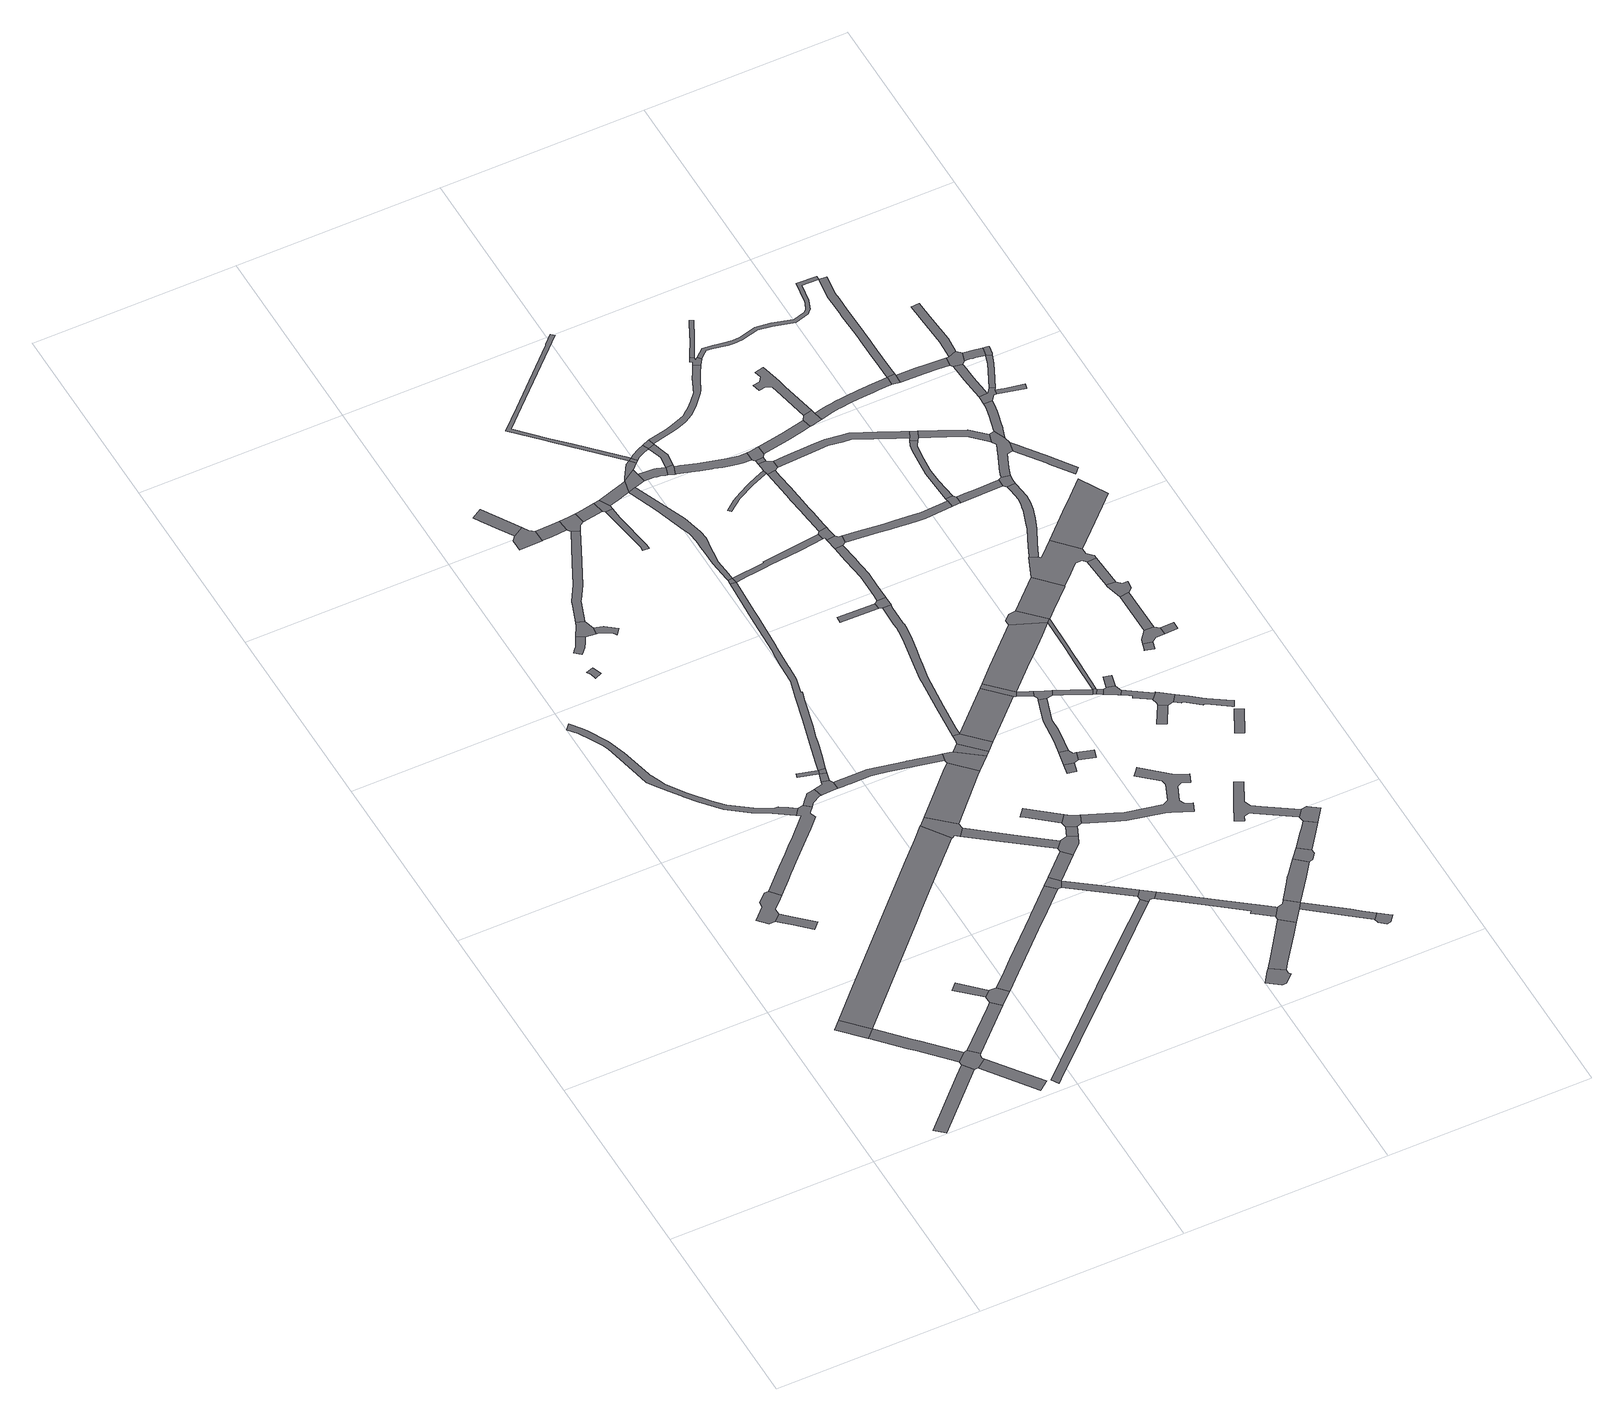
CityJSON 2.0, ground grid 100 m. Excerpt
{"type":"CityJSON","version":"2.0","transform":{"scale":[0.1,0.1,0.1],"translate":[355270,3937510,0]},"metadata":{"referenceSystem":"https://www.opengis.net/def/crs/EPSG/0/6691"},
"CityObjects":{
"road1":{"type":"Road","geometry":[{"type":"MultiSurface","lod":"1","boundaries":[[[0,1,2,3]]]}]},
"road2":{"type":"Road","attributes":{"RoadStructureAttribute.sectionType":"1"},"geometry":[{"type":"MultiSurface","lod":"1","boundaries":[[[4,5,6,7,8]]]}]},
"road3":{"type":"Road","attributes":{"RoadStructureAttribute.sectionType":"1"},"geometry":[{"type":"MultiSurface","lod":"1","boundaries":[[[9,10,11,12,0,3,13,14,15,16,17]]]}]},
"road4":{"type":"Road","geometry":[{"type":"MultiSurface","lod":"1","boundaries":[[[18,19,20,21,22,23,24,25,26,27,28,29,30]]]}]},
"road5":{"type":"Road","geometry":[{"type":"MultiSurface","lod":"1","boundaries":[[[31,9,17,5,4,32,33,34,35,36]]]}]},
"road6":{"type":"Road","attributes":{"RoadStructureAttribute.sectionType":"1"},"geometry":[{"type":"MultiSurface","lod":"1","boundaries":[[[37,38,39,40,41,42,22,21]]]}]},
"road7":{"type":"Road","attributes":{"RoadStructureAttribute.sectionType":"1"},"geometry":[{"type":"MultiSurface","lod":"1","boundaries":[[[33,32,43,44]]]}]},
"road8":{"type":"Road","attributes":{"RoadStructureAttribute.sectionType":"1"},"geometry":[{"type":"MultiSurface","lod":"1","boundaries":[[[45,46,47,48,31,36]]]}]},
"road9":{"type":"Road","geometry":[{"type":"MultiSurface","lod":"1","boundaries":[[[49,50,51,52]]]}]},
"road10":{"type":"Road","attributes":{"RoadStructureAttribute.sectionType":"1"},"geometry":[{"type":"MultiSurface","lod":"1","boundaries":[[[53,54,55,56,57,58,59,60,61,62,63,64,65,66,67,68,69,70,71,72,73,74,75,76,77,78,79,80,81,82,83,84,85,86,87,88,89]]]}]},
"road11":{"type":"Road","attributes":{"function":"3","RoadStructureAttribute.sectionType":"1"},"geometry":[{"type":"MultiSurface","lod":"1","boundaries":[[[90,91,92,93,94,95,96,97,98,99,100,101,102,103,1,0]]]}]},
"road12":{"type":"Road","attributes":{"RoadStructureAttribute.sectionType":"1"},"geometry":[{"type":"MultiSurface","lod":"1","boundaries":[[[104,105,106,107,108,28,27,109,110,111,112,113,114,115,116,117,118,119,120,53,89]]]}]},
"road13":{"type":"Road","geometry":[{"type":"MultiSurface","lod":"1","boundaries":[[[121,122,49,52,47,46]]]}]},
"road14":{"type":"Road","geometry":[{"type":"MultiSurface","lod":"1","boundaries":[[[123,124,125,126,127]]]}]},
"road15":{"type":"Road","attributes":{"RoadStructureAttribute.sectionType":"1"},"geometry":[{"type":"MultiSurface","lod":"1","boundaries":[[[128,129,130,131,132,133,134,135,136,137]]]}]},
"road16":{"type":"Road","geometry":[{"type":"MultiSurface","lod":"1","boundaries":[[[138,137,136,139,140,141,142]]]}]},
"road17":{"type":"Road","geometry":[{"type":"MultiSurface","lod":"1","boundaries":[[[119,143,144,145,146,147,148,149,150,120]]]}]},
"road18":{"type":"Road","geometry":[{"type":"MultiSurface","lod":"1","boundaries":[[[139,151,152,153,154,155,140]]]}]},
"road19":{"type":"Road","geometry":[{"type":"MultiSurface","lod":"1","boundaries":[[[156,157,158,146,145,159,160,161,162,163]]]}]},
"road20":{"type":"Road","geometry":[{"type":"MultiSurface","lod":"1","boundaries":[[[164,165,166,167]]]}]},
"road21":{"type":"Road","attributes":{"RoadStructureAttribute.sectionType":"1"},"geometry":[{"type":"MultiSurface","lod":"1","boundaries":[[[168,169,170,171,172,173,122,121,174,175,176,177,178]]]}]},
"road22":{"type":"Road","attributes":{"RoadStructureAttribute.sectionType":"1"},"geometry":[{"type":"MultiSurface","lod":"1","boundaries":[[[179,180,181,182,183,184,185,186,187,188,189,190,191,192,193,194,195]]]}]},
"road23":{"type":"Road","attributes":{"RoadStructureAttribute.sectionType":"1"},"geometry":[{"type":"MultiSurface","lod":"1","boundaries":[[[157,156,196,166]]]}]},
"road24":{"type":"Road","geometry":[{"type":"MultiSurface","lod":"1","boundaries":[[[166,196,197,167]]]}]},
"road25":{"type":"Road","attributes":{"RoadStructureAttribute.sectionType":"1"},"geometry":[{"type":"MultiSurface","lod":"1","boundaries":[[[198,199,200,201,202,203,204]]]}]},
"road26":{"type":"Road","geometry":[{"type":"MultiSurface","lod":"1","boundaries":[[[205,206,198,204,207,208,209]]]}]},
"road27":{"type":"Road","attributes":{"RoadStructureAttribute.sectionType":"1"},"geometry":[{"type":"MultiSurface","lod":"1","boundaries":[[[210,211,212,213,214,142,141,215,216,217,218,219,220,221]]]}]},
"road28":{"type":"Road","geometry":[{"type":"MultiSurface","lod":"1","boundaries":[[[222,98,97,223,224,225,226,227,228]]]}]},
"road29":{"type":"Road","attributes":{"RoadStructureAttribute.sectionType":"1"},"geometry":[{"type":"MultiSurface","lod":"1","boundaries":[[[229,230,231,232,233,205,209]]]}]},
"road30":{"type":"Road","attributes":{"RoadStructureAttribute.sectionType":"1"},"geometry":[{"type":"MultiSurface","lod":"1","boundaries":[[[162,234,235,236,237,238,239,240,241,242,243,244,245,246,247,248,249,163]]]}]},
"road31":{"type":"Road","geometry":[{"type":"MultiSurface","lod":"1","boundaries":[[[250,251,252,253,232,231,210,221]]]}]},
"road32":{"type":"Road","attributes":{"RoadStructureAttribute.sectionType":"1"},"geometry":[{"type":"MultiSurface","lod":"1","boundaries":[[[254,255,256,257,258,259,260,261,262,263,264,265,167,197,266,267,268,269,270,271,272,273,274,275,276,277,278,279,280,281,282,283,284,285,286,287,288,289]]]}]},
"road33":{"type":"Road","geometry":[{"type":"MultiSurface","lod":"1","boundaries":[[[290,291,292,168,178]]]}]},
"road34":{"type":"Road","attributes":{"RoadStructureAttribute.sectionType":"1"},"geometry":[{"type":"MultiSurface","lod":"1","boundaries":[[[293,294,226,225,295,296,297]]]}]},
"road35":{"type":"Road","attributes":{"function":"3","RoadStructureAttribute.sectionType":"1"},"geometry":[{"type":"MultiSurface","lod":"1","boundaries":[[[227,298,299,300,301,302,228]]]}]},
"road36":{"type":"Road","attributes":{"RoadStructureAttribute.sectionType":"1"},"geometry":[{"type":"MultiSurface","lod":"1","boundaries":[[[251,303,304,305,252]]]}]},
"road37":{"type":"Road","attributes":{"RoadStructureAttribute.sectionType":"1"},"geometry":[{"type":"MultiSurface","lod":"1","boundaries":[[[292,291,306,307]]]}]},
"road38":{"type":"Road","attributes":{"RoadStructureAttribute.sectionType":"1"},"geometry":[{"type":"MultiSurface","lod":"1","boundaries":[[[308,291,290,309,310,311]]]}]},
"road39":{"type":"Road","attributes":{"RoadStructureAttribute.sectionType":"1"},"geometry":[{"type":"MultiSurface","lod":"1","boundaries":[[[312,313,314,315,316,317,318,319]]]}]},
"road40":{"type":"Road","geometry":[{"type":"MultiSurface","lod":"1","boundaries":[[[304,303,312,319,320,321]]]}]},
"road41":{"type":"Road","geometry":[{"type":"MultiSurface","lod":"1","boundaries":[[[296,307,306,322,323,324,297]]]}]},
"road42":{"type":"Road","geometry":[{"type":"MultiSurface","lod":"1","boundaries":[[[240,300,299,325,326,327,328,241]]]}]},
"road43":{"type":"Road","attributes":{"RoadStructureAttribute.sectionType":"1"},"geometry":[{"type":"MultiSurface","lod":"1","boundaries":[[[329,330,331,321,320,332,333,334,335,336]]]}]},
"road44":{"type":"Road","attributes":{"RoadStructureAttribute.sectionType":"1"},"geometry":[{"type":"MultiSurface","lod":"1","boundaries":[[[337,338,339,340,341]]]}]},
"road45":{"type":"Road","geometry":[{"type":"MultiSurface","lod":"1","boundaries":[[[310,179,195,342,343,344,311]]]}]},
"road46":{"type":"Road","geometry":[{"type":"MultiSurface","lod":"1","boundaries":[[[345,289,288,346]]]}]},
"road47":{"type":"Road","attributes":{"RoadStructureAttribute.sectionType":"1"},"geometry":[{"type":"MultiSurface","lod":"1","boundaries":[[[323,347,348,324]]]}]},
"road48":{"type":"Road","attributes":{"RoadStructureAttribute.sectionType":"1"},"geometry":[{"type":"MultiSurface","lod":"1","boundaries":[[[349,350,351,352,353,354,355,356,357,345,346,358,359,360,361,362,363,364,365,366,336]]]}]},
"road49":{"type":"Road","attributes":{"RoadStructureAttribute.sectionType":"1"},"geometry":[{"type":"MultiSurface","lod":"1","boundaries":[[[367,327,326,368]]]}]},
"road50":{"type":"Road","geometry":[{"type":"MultiSurface","lod":"1","boundaries":[[[369,370,371,372,373,374,375,376]]]}]},
"road51":{"type":"Road","geometry":[{"type":"MultiSurface","lod":"1","boundaries":[[[348,347,377,378,379,337,341]]]}]},
"road52":{"type":"Road","geometry":[{"type":"MultiSurface","lod":"1","boundaries":[[[380,381,382,383,367,368]]]}]},
"road53":{"type":"Road","geometry":[{"type":"MultiSurface","lod":"1","boundaries":[[[329,336,366,384,385,386,387]]]}]},
"road54":{"type":"Road","attributes":{"RoadStructureAttribute.sectionType":"1"},"geometry":[{"type":"MultiSurface","lod":"1","boundaries":[[[388,389,390,391,392,393,394,395,396,397,398,399,400,401,402,403,404,405,406,407]]]}]},
"road55":{"type":"Road","attributes":{"RoadStructureAttribute.sectionType":"1"},"geometry":[{"type":"MultiSurface","lod":"1","boundaries":[[[408,407,409,410,329,387]]]}]},
"road56":{"type":"Road","attributes":{"RoadStructureAttribute.sectionType":"1"},"geometry":[{"type":"MultiSurface","lod":"1","boundaries":[[[411,412,413,414,415,416,344,343,417,418,419,420,421,422,423,424,425]]]}]},
"road57":{"type":"Road","geometry":[{"type":"MultiSurface","lod":"1","boundaries":[[[426,427,428,388,407,408]]]}]},
"road58":{"type":"Road","attributes":{"RoadStructureAttribute.sectionType":"1"},"geometry":[{"type":"MultiSurface","lod":"1","boundaries":[[[429,430,431,432,433,434,435,436,386,385,437,438,439,440,441,442,443,444]]]}]},
"road59":{"type":"Road","attributes":{"RoadStructureAttribute.sectionType":"1"},"geometry":[{"type":"MultiSurface","lod":"1","boundaries":[[[370,445,446,447,448,449,450,451,371]]]}]},
"road60":{"type":"Road","attributes":{"RoadStructureAttribute.sectionType":"1"},"geometry":[{"type":"MultiSurface","lod":"1","boundaries":[[[381,452,453,454,455,456,457,458,459,460,461,462,463,464,465,466,467,468,469,470,471,472,473,474,475,382]]]}]},
"road61":{"type":"Road","attributes":{"RoadStructureAttribute.sectionType":"1"},"geometry":[{"type":"MultiSurface","lod":"1","boundaries":[[[288,476,477,478,479,480,481,482,483,484,485,486,487,488,489,490,346]]]}]},
"road62":{"type":"Road","attributes":{"function":"3","RoadStructureAttribute.sectionType":"1"},"geometry":[{"type":"MultiSurface","lod":"1","boundaries":[[[491,381,380,492,493]]]}]},
"road63":{"type":"Road","attributes":{"RoadStructureAttribute.sectionType":"1"},"geometry":[{"type":"MultiSurface","lod":"1","boundaries":[[[494,495,496,497,498,499,500,501,428,427,502,503,504,497,505,506,507,444,508]]]}]},
"road64":{"type":"Road","attributes":{"RoadStructureAttribute.sectionType":"1"},"geometry":[{"type":"MultiSurface","lod":"1","boundaries":[[[509,510,511,512]]]}]},
"road65":{"type":"Road","geometry":[{"type":"MultiSurface","lod":"1","boundaries":[[[444,443,513,514,515,508]]]}]},
"road66":{"type":"Road","attributes":{"RoadStructureAttribute.sectionType":"1"},"geometry":[{"type":"MultiSurface","lod":"1","boundaries":[[[516,517,518,519]]]}]},
"road67":{"type":"Road","geometry":[{"type":"MultiSurface","lod":"1","boundaries":[[[496,520,521,498,497]]]}]},
"road68":{"type":"Road","geometry":[{"type":"MultiSurface","lod":"1","boundaries":[[[518,522,523,524,525,526,519]]]}]},
"road69":{"type":"Road","attributes":{"RoadStructureAttribute.sectionType":"1"},"geometry":[{"type":"MultiSurface","lod":"1","boundaries":[[[377,527,528,529,530,531,532,533,534,535,536,537,538,539,540,541,542,543,544,545,546,547,548,549,550,378]]]}]},
"road70":{"type":"Road","geometry":[{"type":"MultiSurface","lod":"1","boundaries":[[[551,425,424,448,447,552,553,554]]]}]},
"road71":{"type":"Road","geometry":[{"type":"MultiSurface","lod":"1","boundaries":[[[511,464,463,555,556,512]]]}]},
"road72":{"type":"Road","geometry":[{"type":"MultiSurface","lod":"1","boundaries":[[[557,558,559,491,493]]]}]},
"road73":{"type":"Road","geometry":[{"type":"MultiSurface","lod":"1","boundaries":[[[522,560,561,523]]]}]},
"road74":{"type":"Road","attributes":{"RoadStructureAttribute.sectionType":"1"},"geometry":[{"type":"MultiSurface","lod":"1","boundaries":[[[562,563,564,565,526,525,566,567,568,569]]]}]},
"road75":{"type":"Road","attributes":{"RoadStructureAttribute.sectionType":"1"},"geometry":[{"type":"MultiSurface","lod":"1","boundaries":[[[570,571,572,573,574,575,576,577,578,579,580,581]]]}]},
"road76":{"type":"Road","attributes":{"RoadStructureAttribute.sectionType":"1"},"geometry":[{"type":"MultiSurface","lod":"1","boundaries":[[[582,583,584,585,586,587,588,589,590,591,592,593,594,595,596,597,515,514]]]}]},
"road77":{"type":"Road","attributes":{"RoadStructureAttribute.sectionType":"1"},"geometry":[{"type":"MultiSurface","lod":"1","boundaries":[[[598,599,600,601,602,603,604,605,606,607,608,609,556,555]]]}]},
"road78":{"type":"Road","attributes":{"RoadStructureAttribute.sectionType":"1"},"geometry":[{"type":"MultiSurface","lod":"1","boundaries":[[[610,558,557,611,612,613,614]]]}]},
"road79":{"type":"Road","geometry":[{"type":"MultiSurface","lod":"1","boundaries":[[[615,616,617,618,619,485,484,620,621]]]}]},
"road80":{"type":"Road","geometry":[{"type":"MultiSurface","lod":"1","boundaries":[[[604,603,622,623,624,615,621]]]}]},
"road81":{"type":"Road","geometry":[{"type":"MultiSurface","lod":"1","boundaries":[[[613,625,562,569,626,627,628,629,614]]]}]},
"road82":{"type":"Road","attributes":{"RoadStructureAttribute.sectionType":"1"},"geometry":[{"type":"MultiSurface","lod":"1","boundaries":[[[553,630,631,632,633,634,635,636,554]]]}]},
"road83":{"type":"Road","attributes":{"RoadStructureAttribute.sectionType":"1"},"geometry":[{"type":"MultiSurface","lod":"1","boundaries":[[[637,638,639,553,552,640,641,642]]]}]},
"road84":{"type":"Road","attributes":{"RoadStructureAttribute.sectionType":"1"},"geometry":[{"type":"MultiSurface","lod":"1","boundaries":[[[643,644,645,646,647,648,619,618,649,650,651,652,653,654,655,656,657,658]]]}]},
"road85":{"type":"Road","attributes":{"RoadStructureAttribute.sectionType":"1"},"geometry":[{"type":"MultiSurface","lod":"1","boundaries":[[[659,660,661,662,663,664,665,666,667,668,669,670,521,520,671,672,673,674,675,676,677,678,679,680,681,682,683,684]]]}]},
"road86":{"type":"Road","attributes":{"function":"3","RoadStructureAttribute.sectionType":"1"},"geometry":[{"type":"MultiSurface","lod":"1","boundaries":[[[685,686,687,559,558,688,689,690,691,692]]]}]},
"road87":{"type":"Road","attributes":{"RoadStructureAttribute.sectionType":"1"},"geometry":[{"type":"MultiSurface","lod":"1","boundaries":[[[693,694,695,696]]]}]},
"road88":{"type":"Road","geometry":[{"type":"MultiSurface","lod":"1","boundaries":[[[580,658,657,697,698,695,694,699,581]]]}]},
"road89":{"type":"Road","geometry":[{"type":"MultiSurface","lod":"1","boundaries":[[[700,701,702,592,591,693,696]]]}]},
"road90":{"type":"Road","attributes":{"RoadStructureAttribute.sectionType":"1"},"geometry":[{"type":"MultiSurface","lod":"1","boundaries":[[[703,704,627,626,705,706]]]}]},
"road91":{"type":"Road","geometry":[{"type":"MultiSurface","lod":"1","boundaries":[[[707,637,642,708,709,710,711]]]}]},
"road92":{"type":"Road","geometry":[{"type":"MultiSurface","lod":"1","boundaries":[[[712,632,631,713,714,715]]]}]},
"road93":{"type":"Road","geometry":[{"type":"MultiSurface","lod":"1","boundaries":[[[716,717,718,719,703,706]]]}]},
"road94":{"type":"Road","attributes":{"RoadStructureAttribute.sectionType":"1"},"geometry":[{"type":"MultiSurface","lod":"1","boundaries":[[[720,717,716,721]]]}]},
"road95":{"type":"Road","geometry":[{"type":"MultiSurface","lod":"1","boundaries":[[[722,723,724,725,726,727,728,729,730,731,732,733,734]]]}]},
"road96":{"type":"Road","geometry":[{"type":"MultiSurface","lod":"1","boundaries":[[[735,736,737,738,739,740,720,721]]]}]},
"road97":{"type":"Road","attributes":{"RoadStructureAttribute.sectionType":"1"},"geometry":[{"type":"MultiSurface","lod":"1","boundaries":[[[741,742,743,712,715,744,745,746]]]}]},
"road98":{"type":"Road","attributes":{"RoadStructureAttribute.sectionType":"1"},"geometry":[{"type":"MultiSurface","lod":"1","boundaries":[[[747,748,703,719,749,750,751,752,692]]]}]},
"road99":{"type":"Road","attributes":{"RoadStructureAttribute.sectionType":"1"},"geometry":[{"type":"MultiSurface","lod":"1","boundaries":[[[753,754,755,756,757,758,759,760,761,762,763,764,765,766,767,768,769,770,623,622]]]}]},
"road100":{"type":"Road","attributes":{"RoadStructureAttribute.sectionType":"1"},"geometry":[{"type":"MultiSurface","lod":"1","boundaries":[[[771,772,773,774,775,701,700]]]}]},
"road101":{"type":"Road","geometry":[{"type":"MultiSurface","lod":"1","boundaries":[[[776,777,739,738]]]}]},
"road102":{"type":"Road","geometry":[{"type":"MultiSurface","lod":"1","boundaries":[[[778,779,780,685,692,752]]]}]},
"road103":{"type":"Road","geometry":[{"type":"MultiSurface","lod":"1","boundaries":[[[781,782,783,784]]]}]},
"road104":{"type":"Road","attributes":{"RoadStructureAttribute.sectionType":"1"},"geometry":[{"type":"MultiSurface","lod":"1","boundaries":[[[785,786,787,737,736,788,789,790,791,792]]]}]},
"road105":{"type":"Road","geometry":[{"type":"MultiSurface","lod":"1","boundaries":[[[683,793,794,795,796,797,798,799,684]]]}]},
"road106":{"type":"Road","geometry":[{"type":"MultiSurface","lod":"1","boundaries":[[[745,800,801,722,734,746]]]}]},
"road107":{"type":"Road","geometry":[{"type":"MultiSurface","lod":"1","boundaries":[[[802,784,783,803,804,805,785,792]]]}]},
"road108":{"type":"Road","attributes":{"RoadStructureAttribute.sectionType":"1"},"geometry":[{"type":"MultiSurface","lod":"1","boundaries":[[[796,806,807,808,809,810,811,797]]]}]},
"road109":{"type":"Road","attributes":{"RoadStructureAttribute.sectionType":"1"},"geometry":[{"type":"MultiSurface","lod":"1","boundaries":[[[812,813,814,815,778,752]]]}]},
"road110":{"type":"Road","attributes":{"RoadStructureAttribute.sectionType":"1"},"geometry":[{"type":"MultiSurface","lod":"1","boundaries":[[[816,817,818,819,820,821,822,823,824,698,697,825,826,827,828,829,830,831,832]]]}]},
"road111":{"type":"Road","geometry":[{"type":"MultiSurface","lod":"1","boundaries":[[[833,834,835,836,837,774,773]]]}]},
"road112":{"type":"Road","attributes":{"RoadStructureAttribute.sectionType":"1"},"geometry":[{"type":"MultiSurface","lod":"1","boundaries":[[[836,838,839,840,841,842,843,844,845,846,847,848,849,850,851,837]]]}]},
"road113":{"type":"Road","attributes":{"RoadStructureAttribute.sectionType":"1"},"geometry":[{"type":"MultiSurface","lod":"1","boundaries":[[[852,853,854,855,856,857,858,859,860,861,862,863,864,865,804,803]]]}]},
"road114":{"type":"Road","geometry":[{"type":"MultiSurface","lod":"1","boundaries":[[[866,867,868,869]]]}]},
"road115":{"type":"Road","geometry":[{"type":"MultiSurface","lod":"1","boundaries":[[[870,763,762,871,872,873,874,875]]]}]},
"road116":{"type":"Road","attributes":{"RoadStructureAttribute.sectionType":"1"},"geometry":[{"type":"MultiSurface","lod":"1","boundaries":[[[876,877,878,879,880,881]]]}]},
"road117":{"type":"Road","attributes":{"RoadStructureAttribute.sectionType":"1"},"geometry":[{"type":"MultiSurface","lod":"1","boundaries":[[[882,883,884,885,886,887,888,889,890,891,892,893,870,875]]]}]},
"road118":{"type":"Road","geometry":[{"type":"MultiSurface","lod":"1","boundaries":[[[880,894,895,896,897,898,899,881]]]}]},
"road119":{"type":"Road","geometry":[{"type":"MultiSurface","lod":"1","boundaries":[[[900,901,815,814,902,903,904,905,906,907,908,909,910,911,912,913,914,915,916]]]}]},
"road120":{"type":"Road","attributes":{"RoadStructureAttribute.sectionType":"1"},"geometry":[{"type":"MultiSurface","lod":"1","boundaries":[[[917,918,919,920,921,922,923,924,925,926,927,928,929,835,834,930,931,932,933,934,935,936,937,938,939,940]]]}]},
"road121":{"type":"Road","attributes":{"RoadStructureAttribute.sectionType":"1"},"geometry":[{"type":"MultiSurface","lod":"1","boundaries":[[[898,897,941,942]]]}]},
"road122":{"type":"Road","attributes":{"RoadStructureAttribute.sectionType":"1"},"geometry":[{"type":"MultiSurface","lod":"1","boundaries":[[[943,944,945,946,874,873,947]]]}]},
"road123":{"type":"Road","attributes":{"RoadStructureAttribute.sectionType":"1"},"geometry":[{"type":"MultiSurface","lod":"1","boundaries":[[[948,949,950,951,952,953,954,955,956,957,958,959,916,915,960,961,962,963,964,965,966,967,968,969,970,971,972]]]}]},
"road124":{"type":"Road","geometry":[{"type":"MultiSurface","lod":"1","boundaries":[[[895,973,974,896]]]}]},
"road125":{"type":"Road","geometry":[{"type":"MultiSurface","lod":"1","boundaries":[[[888,887,975,976,816,832]]]}]},
"road126":{"type":"Road","attributes":{"RoadStructureAttribute.sectionType":"1"},"geometry":[{"type":"MultiSurface","lod":"1","boundaries":[[[977,978,979,980,981,982,983,984,985,986,987,988,989,990,991,794,793,992,993,994,995,996,997,998,999,1000,1001,1002,1003,1004,1005,1006,1007,1008]]]}]},
"road127":{"type":"Road","geometry":[{"type":"MultiSurface","lod":"1","boundaries":[[[941,1009,1010,1011,1012,1013,1014,942]]]}]},
"road128":{"type":"Road","attributes":{"RoadStructureAttribute.sectionType":"1"},"geometry":[{"type":"MultiSurface","lod":"1","boundaries":[[[1012,1015,907,906,1013]]]}]},
"road129":{"type":"Road","geometry":[{"type":"MultiSurface","lod":"1","boundaries":[[[943,947,972,971,1016,1017,1018,1019]]]}]},
"road130":{"type":"Road","attributes":{"RoadStructureAttribute.sectionType":"1"},"geometry":[{"type":"MultiSurface","lod":"1","boundaries":[[[1020,1021,1022,1023,976,975,1024,1025,1026,1027,1028,1029,1030]]]}]},
"road131":{"type":"Road","geometry":[{"type":"MultiSurface","lod":"1","boundaries":[[[1031,940,939,1032,1033]]]}]},
"road132":{"type":"Road","attributes":{"function":"3","RoadStructureAttribute.sectionType":"1"},"geometry":[{"type":"MultiSurface","lod":"1","boundaries":[[[1034,1035,1036,912,911,1037,1038,1039,1040]]]}]},
"road133":{"type":"Road","geometry":[{"type":"MultiSurface","lod":"1","boundaries":[[[1018,1041,1042,1043,1044,1045,1046,1030,1029,1047,1048,1049,1050,1051,1052,1053,1054,1019]]]}]},
"road134":{"type":"Road","attributes":{"RoadStructureAttribute.sectionType":"1"},"geometry":[{"type":"MultiSurface","lod":"1","boundaries":[[[1031,1055,1056,1057,1058,1059,1060,1061,1062,1063,1064,1007,1065,1066,1067,1068,1069,1070,1071,1072,1073,940]]]}]},
"road135":{"type":"Road","attributes":{"RoadStructureAttribute.sectionType":"1"},"geometry":[{"type":"MultiSurface","lod":"1","boundaries":[[[1032,1074,1075,1076,1077,1078,1079,1080,1033]]]}]},
"road136":{"type":"Road","attributes":{"RoadStructureAttribute.sectionType":"1"},"geometry":[{"type":"MultiSurface","lod":"1","boundaries":[[[1081,1082,1083,1084,1085,1044,1043,1086,1087,1088,1089]]]}]},
"road137":{"type":"Road","attributes":{"RoadStructureAttribute.sectionType":"1"},"geometry":[{"type":"MultiSurface","lod":"1","boundaries":[[[1045,1090,1091,1092,1093,1094,1095,1096,1097,1098,1099,1100,1046]]]}]},
"road138":{"type":"Road","geometry":[{"type":"MultiSurface","lod":"1","boundaries":[[[1101,1102,1103,1104,1105,1106,1107,1097,1096,1108,1109]]]}]},
"road139":{"type":"Road","attributes":{"RoadStructureAttribute.sectionType":"1"},"geometry":[{"type":"MultiSurface","lod":"1","boundaries":[[[1110,1111,1112,1113,1114,1107,1106,1115,1116,1117,1118,1119,1120]]]}]},
"road140":{"type":"Road","geometry":[{"type":"MultiSurface","lod":"1","boundaries":[[[1121,1122,1123,1124,1077,1076,1110,1120]]]}]},
"road141":{"type":"Road","geometry":[{"type":"MultiSurface","lod":"1","boundaries":[[[1125,1126,1127,1101,1109]]]}]},
"road142":{"type":"Road","attributes":{"RoadStructureAttribute.sectionType":"1"},"geometry":[{"type":"MultiSurface","lod":"1","boundaries":[[[1123,1128,1129,1130,1131,1132,1133,1124]]]}]},
"road143":{"type":"Road","attributes":{"RoadStructureAttribute.sectionType":"1"},"geometry":[{"type":"MultiSurface","lod":"1","boundaries":[[[1134,1135,1136,1137,1104,1103,1138,1139,1140]]]}]},
"road144":{"type":"Road","attributes":{"RoadStructureAttribute.sectionType":"1"},"geometry":[{"type":"MultiSurface","lod":"1","boundaries":[[[1141,1142,1143,1122,1121,1144,1145,1146,1134]]]}]},
"road145":{"type":"Road","geometry":[{"type":"MultiSurface","lod":"1","boundaries":[[[1147,1148,1141,1134,1140,1149]]]}]}
},
"vertices":[
[359,703,0],[253,815,0],[212,772,0],[318,660,0],
[641,284,0],[605,334,0],[556,284,0],[316,46,0],[361,6,0],
[648,396,0],[510,543,0],[487,567,0],[362,701,0],[319,659,0],[443,526,0],[459,509,0],[467,501,0],[605,354,0],
[270,1566,0],[209,1506,0],[251,1463,0],[281,1464,0],[314,1496,0],[313,1526,0],[322,1534,0],[344,1556,0],[376,1587,0],[377,1588,0],[338,1636,0],[318,1636,0],[273,1596,0],
[668,399,0],[661,283,0],[709,319,0],[701,329,0],[704,349,0],[711,356,0],
[305,1442,0],[342,1407,0],[411,1342,0],[442,1375,0],[409,1406,0],[360,1452,0],
[841,41,0],[889,77,0],
[903,540,0],[927,563,0],[885,606,0],[859,581,0],
[915,672,0],[805,778,0],[774,745,0],[884,643,0],
[676,2014,0],[642,2038,0],[606,2062,0],[583,2061,0],[505,2105,0],[410,2176,0],[363,2227,0],[292,2319,0],[256,2371,0],[231,2407,0],[216,2444,0],[202,2478,0],[199,2488,0],[197,2498,0],[160,2654,0],[131,2748,0],[76,2848,0],[64,2870,0],[26,2919,0],[1,2892,0],[37,2851,0],[72,2784,0],[92,2747,0],[96,2737,0],[108,2707,0],[150,2518,0],[164,2455,0],[167,2451,0],[199,2404,0],[228,2362,0],[263,2312,0],[269,2302,0],[311,2247,0],[389,2157,0],[488,2083,0],[566,2038,0],[652,1979,0],
[448,794,0],[830,1183,0],[879,1234,0],[1052,1409,0],[1075,1433,0],[1098,1457,0],[1133,1491,0],[1191,1549,0],[1101,1674,0],[1042,1613,0],[1006,1577,0],[951,1522,0],[744,1312,0],[401,965,0],
[669,1967,0],[579,1875,0],[536,1832,0],[503,1799,0],[445,1742,0],[443,1655,0],[470,1682,0],[480,1692,0],[521,1732,0],[621,1832,0],[671,1881,0],[713,1924,0],[722,1933,0],[711,1962,0],[714,1967,0],[736,1992,0],[706,2018,0],
[992,625,0],[950,668,0],
[237,3154,0],[248,3133,0],[254,3105,0],[290,3120,0],[271,3167,0],
[283,3347,0],[263,3311,0],[254,3300,0],[240,3282,0],[269,3259,0],[295,3287,0],[312,3316,0],[318,3326,0],[328,3345,0],[292,3364,0],
[323,3420,0],[379,3338,0],[384,3376,0],[368,3426,0],[330,3440,0],
[752,2010,0],[795,2035,0],[802,2035,0],[792,2080,0],[785,2078,0],[751,2071,0],[748,2067,0],[726,2042,0],
[395,3336,0],[445,3310,0],[458,3291,0],[481,3321,0],[429,3363,0],
[874,2097,0],[841,2106,0],[837,2090,0],[814,2036,0],[830,2037,0],[850,2038,0],[886,2038,0],[886,2080,0],
[765,2198,0],[760,2177,0],[854,2152,0],[859,2172,0],
[1416,1111,0],[1283,984,0],[1272,974,0],[1229,933,0],[1081,793,0],[1024,738,0],[1075,704,0],[1114,741,0],[1272,891,0],[1356,970,0],[1458,1067,0],
[1748,847,0],[1642,749,0],[1530,647,0],[1342,475,0],[1328,462,0],[1104,255,0],[999,158,0],[909,75,0],[931,41,0],[951,60,0],[1131,225,0],[1331,409,0],[1356,432,0],[1368,443,0],[1559,618,0],[1743,787,0],[1775,817,0],
[886,2143,0],
[893,2168,0],
[384,4049,0],[312,4163,0],[273,4227,0],[222,4195,0],[242,4162,0],[291,4082,0],[332,4017,0],
[423,4000,0],[401,4020,0],[313,3995,0],[314,3934,0],[425,3936,0],
[563,3928,0],[482,3764,0],[423,3642,0],[373,3559,0],[363,3532,0],[395,3502,0],[406,3533,0],[409,3542,0],[412,3545,0],[459,3622,0],[549,3807,0],[600,3913,0],
[1103,1675,0],[1194,1546,0],[1206,1557,0],[1228,1540,0],[1258,1580,0],[1256,1608,0],[1140,1712,0],
[434,3937,0],[474,3939,0],[550,3944,0],[545,4005,0],[510,4003,0],
[914,2038,0],[937,2038,0],[947,2038,0],[1048,2039,0],[1066,2036,0],[1123,2027,0],[1375,1970,0],[1384,2010,0],[1365,2014,0],[1262,2037,0],[1253,2039,0],[1228,2044,0],[1224,2045,0],[1053,2080,0],[937,2080,0],[929,2080,0],
[613,3941,0],[635,3954,0],[628,4013,0],[595,4009,0],
[1029,3265,0],[1019,3084,0],[1010,2900,0],[1007,2853,0],[1003,2799,0],[997,2696,0],[974,2607,0],[971,2597,0],[969,2589,0],[940,2478,0],[891,2294,0],[871,2217,0],[902,2202,0],[910,2228,0],[929,2297,0],[935,2323,0],[944,2355,0],[960,2411,0],[973,2464,0],[985,2512,0],[1000,2566,0],[1009,2601,0],[1014,2618,0],[1007,2620,0],[1014,2646,0],[1024,2689,0],[1026,2698,0],[1030,2773,0],[1031,2786,0],[1037,2897,0],[1039,2926,0],[1047,3079,0],[1048,3086,0],[1050,3136,0],[1060,3329,0],[1032,3331,0],
[1477,1067,0],[1495,1103,0],[1453,1146,0],
[1462,1422,0],[1385,1481,0],[1353,1444,0],[1570,1279,0],[1600,1315,0],
[1462,1825,0],[1482,1845,0],[1377,1952,0],[1351,1927,0],[1254,1829,0],
[738,3972,0],[727,4030,0],[667,4018,0],
[1613,1215,0],[1571,1259,0],
[1698,953,0],[1626,957,0],[1748,867,0],[1772,899,0],
[750,3960,0],[753,3941,0],[788,3706,0],[787,3684,0],[817,3683,0],[817,3704,0],[788,3905,0],[785,3962,0],
[784,3984,0],[756,4036,0],
[1665,1265,0],[1683,1305,0],[1637,1325,0],
[1515,1877,0],[1550,1911,0],[1432,1999,0],[1416,2002,0],
[906,4084,0],[888,4078,0],[836,4062,0],[802,3990,0],[833,4000,0],[851,4005,0],[884,4015,0],[893,4018,0],
[1686,1447,0],[1545,1561,0],[1513,1522,0],[1531,1508,0],[1655,1408,0],
[1786,827,0],[1805,823,0],[1830,854,0],
[1034,3354,0],[1056,3357,0],
[1707,1358,0],[1661,1378,0],
[898,4004,0],[950,3867,0],[1001,3711,0],[1013,3676,0],[1020,3627,0],[1020,3570,0],[1021,3548,0],[1022,3475,0],[1032,3370,0],[1053,3390,0],[1047,3471,0],[1052,3522,0],[1056,3549,0],[1066,3621,0],[1061,3669,0],[1036,3769,0],[934,4022,0],[931,4030,0],
[1468,2035,0],[1570,1931,0],
[2117,161,0],[2117,181,0],[2053,225,0],[2041,210,0],[2002,156,0],[2062,110,0],[2082,110,0],[2127,150,0],
[1729,1365,0],[1748,1411,0],[1712,1427,0],
[1611,1971,0],[1505,2080,0],[1473,2083,0],[1471,2048,0],
[940,4033,0],[983,4047,0],[976,4094,0],[971,4127,0],
[993,4195,0],[907,4283,0],[802,4392,0],[730,4465,0],[612,4588,0],[711,4682,0],[827,4793,0],[977,4935,0],[1006,4963,0],[1038,4992,0],[1022,5007,0],[979,4964,0],[975,4960,0],[815,4806,0],[691,4688,0],[586,4589,0],[712,4459,0],[729,4440,0],[789,4379,0],[980,4182,0],
[1003,4159,0],[959,4169,0],[917,4102,0],
[2248,535,0],[2208,566,0],[2050,686,0],[1981,739,0],[1903,799,0],[1860,832,0],[1816,815,0],[1957,707,0],[2026,654,0],[2145,563,0],[2136,551,0],[2168,527,0],[2207,497,0],[2225,484,0],[2256,529,0],
[1004,4159,0],[1015,4169,0],[995,4193,0],
[1070,4085,0],[1065,4087,0],[1055,4089,0],[1040,4092,0],[1012,4094,0],[990,4094,0],[987,4094,0],[984,4095,0],[1010,4048,0],[1030,4046,0],[1035,4046,0],[1045,4043,0],[1059,4041,0],[1081,4033,0],[1089,4031,0],[1103,4075,0],
[2140,212,0],[2243,352,0],[2287,410,0],[2224,465,0],[2207,441,0],[2168,387,0],[2095,284,0],
[1508,2121,0],[1519,2260,0],[1539,2443,0],[1553,2517,0],[1562,2567,0],[1569,2602,0],[1586,2689,0],[1592,2740,0],[1593,2771,0],[1593,2777,0],[1594,2887,0],[1595,2898,0],[1555,2898,0],[1553,2790,0],[1553,2765,0],[1552,2742,0],[1547,2695,0],[1520,2547,0],[1519,2544,0],[1518,2536,0],[1517,2524,0],[1504,2448,0],[1503,2426,0],[1487,2267,0],
[1124,3337,0],[1151,3340,0],[1173,3343,0],[1219,3348,0],[1233,3350,0],[1292,3357,0],[1331,3361,0],[1401,3368,0],[1512,3382,0],[1508,3416,0],[1398,3402,0],[1372,3399,0],[1231,3383,0],[1219,3381,0],[1219,3376,0],
[1709,2279,0],[1710,2067,0],[1815,2170,0],
[1146,4140,0],[1141,4156,0],[1122,4218,0],[1089,4208,0],[1076,4238,0],[1053,4228,0],[1044,4223,0],[1012,4206,0],[1029,4181,0],[1046,4190,0],[1065,4200,0],[1108,4149,0],[1112,4137,0],[1106,4096,0],[1138,4074,0],
[1352,2940,0],[1351,2907,0],[1539,2905,0],[1536,2937,0],
[1112,4023,0],[1122,4020,0],[1136,4064,0],
[1812,1657,0],[1855,1648,0],[1868,1698,0],[1822,1707,0],
[1120,4225,0],[1113,4255,0],
[1892,1706,0],[1904,1748,0],[1891,1751,0],[1879,1775,0],[1837,1783,0],
[1866,1307,0],[1913,1289,0],[2083,1251,0],[2106,1241,0],[2199,1201,0],[2218,1247,0],[2184,1262,0],[2171,1290,0],[2203,1366,0],[2226,1379,0],[2264,1362,0],[2285,1408,0],[2222,1436,0],[2097,1547,0],[2088,1536,0],[2064,1510,0],[2091,1486,0],[2158,1426,0],[2163,1400,0],[2127,1313,0],[2102,1300,0],[2099,1299,0],[1927,1337,0],[1885,1353,0],
[2285,535,0],[2335,476,0],[2358,508,0],[2299,555,0],
[1595,2948,0],[1554,2948,0],
[1828,2164,0],[1839,2187,0],[1730,2299,0],
[1968,1684,0],[1980,1726,0],
[1902,2103,0],[1890,2064,0],[1865,1982,0],[1852,1858,0],[1894,1874,0],[1899,1907,0],[1901,1970,0],[1939,2092,0],
[1450,3853,0],[1385,3825,0],[1366,3815,0],[1293,3776,0],[1275,3764,0],[1225,3725,0],[1236,3710,0],[1303,3761,0],[1393,3808,0],[1468,3840,0],[1476,3843,0],[1469,3860,0],
[1127,4019,0],[1190,4000,0],[1225,3989,0],[1279,3974,0],[1285,3973,0],[1323,3962,0],[1355,3953,0],[1387,3947,0],[1414,3942,0],[1456,3943,0],[1455,3988,0],[1418,3988,0],[1366,3998,0],[1239,4032,0],[1165,4055,0],[1144,4061,0],
[1595,3035,0],[1595,3109,0],[1590,3160,0],[1588,3173,0],[1583,3218,0],[1573,3309,0],[1533,3305,0],[1539,3253,0],[1542,3221,0],[1556,3107,0],[1555,3035,0],[1555,2978,0],
[1893,2163,0],[1864,2148,0],[1888,2137,0],[1896,2133,0],[1907,2157,0],
[1567,3375,0],[1565,3388,0],[1562,3416,0],[1560,3436,0],[1520,3431,0],[1525,3384,0],[1526,3371,0],
[1590,3320,0],[1595,3360,0],[1581,3361,0],
[1905,2113,0],[1969,2098,0],[1981,2123,0],[1957,2134,0],[1953,2136,0],
[2450,632,0],[2504,705,0],[2447,752,0],[2400,694,0],[2392,685,0],[2376,665,0],[2362,645,0],
[2623,299,0],[2571,341,0],[2531,373,0],[2507,340,0],[2533,320,0],[2598,268,0],
[1489,3723,0],[1493,3692,0],[1493,3685,0],[1496,3651,0],[1505,3573,0],[1507,3551,0],[1557,3458,0],[1548,3544,0],[1547,3560,0],[1545,3575,0],[1536,3655,0],[1536,3661,0],[1530,3719,0],[1521,3802,0],[1517,3838,0],[1477,3834,0],
[1469,4525,0],[1449,4489,0],[1442,4473,0],[1426,4434,0],[1415,4412,0],[1381,4374,0],[1351,4342,0],[1326,4323,0],[1312,4313,0],[1293,4304,0],[1246,4286,0],[1211,4275,0],[1218,4246,0],[1256,4257,0],[1305,4276,0],[1327,4287,0],[1344,4299,0],[1371,4320,0],[1385,4334,0],[1403,4353,0],[1440,4395,0],[1450,4412,0],[1476,4464,0],[1494,4501,0],[1517,4542,0],[1487,4558,0],
[1994,2557,0],[1970,2533,0],[1807,2375,0],[1950,2295,0],[2015,2358,0],[2094,2434,0],[2137,2476,0],[2152,2490,0],
[1468,3929,0],[1470,3906,0],[1507,3910,0],[1507,3933,0],
[1535,3850,0],[1535,3890,0],[1474,3862,0],
[1518,3950,0],[1516,3996,0],[1473,3989,0],
[2141,2048,0],[2054,2089,0],[2056,2057,0],[2129,2022,0],
[2663,268,0],[2603,247,0],[2634,221,0],[2654,224,0],[2679,256,0],
[2491,805,0],[2524,709,0],[2548,741,0],[2545,761,0],
[2142,2016,0],[2156,2040,0],[2155,2041,0],[2155,2047,0],
[2182,2025,0],[2168,2001,0],
[2617,997,0],[2469,1094,0],[2431,1120,0],[2418,1154,0],[2471,1258,0],[2431,1278,0],[2368,1157,0],[2326,1071,0],[2367,1051,0],[2378,1074,0],[2407,1082,0],[2422,1072,0],[2588,962,0],
[2225,1968,0],[2235,1962,0],[2249,1986,0],[2239,2021,0],[2199,2032,0],[2198,2028,0],
[2575,909,0],[2556,885,0],[2552,880,0],[2610,850,0],[2644,894,0],[2593,932,0],
[2148,2321,0],[2146,2219,0],[2162,2215,0],[2164,2278,0],[2165,2334,0],[2168,2505,0],
[1747,3305,0],[1800,3298,0],[1807,3298,0],[1844,3294,0],[1885,3290,0],[1894,3289,0],[1923,3287,0],[1966,3284,0],[1994,3285,0],[2102,3293,0],[2099,3333,0],[2042,3329,0],[1965,3324,0],[1926,3327,0],[1840,3335,0],[1799,3339,0],[1751,3344,0],[1673,3352,0],
[1649,3973,0],[1726,3990,0],[1772,4000,0],[1762,4046,0],[1641,4018,0],
[2254,2083,0],[2215,2092,0],
[2060,2615,0],[2023,2610,0],[1994,2582,0],
[2295,1738,0],[2335,1716,0],[2387,1813,0],[2348,1834,0],
[2373,1902,0],[2349,1920,0],[2266,1976,0],[2252,1953,0],[2278,1934,0],[2273,1923,0],[2326,1888,0],[2345,1873,0],
[1540,4576,0],[1526,4592,0],[1513,4581,0],[1514,4595,0],[1498,4605,0],[1484,4582,0],[1495,4573,0],
[2696,964,0],[2647,1002,0],
[2352,1843,0],[2417,1819,0],[2444,1857,0],[2375,1909,0],
[1567,4698,0],[1570,4703,0],[1614,4794,0],[1598,4802,0],[1556,4717,0],[1550,4704,0],
[2209,2544,0],[2315,2645,0],[2318,2648,0],[2211,2760,0],
[2143,3776,0],[2112,3791,0],[2110,3792,0],[2018,3836,0],[1906,3888,0],[1864,3894,0],[1793,3903,0],[1744,3902,0],[1591,3894,0],[1594,3854,0],[1746,3862,0],[1791,3863,0],[1858,3854,0],[1895,3849,0],[2073,3765,0],[2093,3756,0],[2125,3740,0],
[1784,4003,0],[1836,4015,0],[1826,4061,0],[1822,4081,0],[1778,4072,0],
[1785,4264,0],[1777,4302,0],[1758,4387,0],[1754,4406,0],[1717,4398,0],[1710,4397,0],[1718,4361,0],[1701,4337,0],[1667,4331,0],[1674,4292,0],[1711,4298,0],[1723,4290,0],[1735,4281,0],[1741,4255,0],
[2448,1797,0],[2451,1802,0],[2468,1789,0],[2525,1743,0],[2527,1742,0],[2530,1748,0],[2539,1742,0],[2633,1679,0],[2641,1673,0],[2657,1704,0],[2652,1707,0],[2554,1772,0],[2550,1775,0],[2493,1821,0],
[2634,1660,0],[2569,1533,0],[2609,1513,0],[2673,1640,0],
[2098,3346,0],[2130,3295,0],[2135,3295,0],[2144,3296,0],[2143,3336,0],[2131,3348,0],
[2449,2150,0],[2448,2149,0],[2492,2136,0],[2493,2140,0],[2503,2176,0],[2460,2188,0],
[2119,3456,0],[2117,3524,0],[2117,3535,0],[2122,3602,0],[2133,3684,0],[2148,3707,0],[2118,3727,0],[2107,3698,0],[2100,3669,0],[2092,3557,0],[2090,3541,0],[2088,3519,0],
[2527,2194,0],[2571,2196,0],[2570,2236,0],[2548,2256,0],[2503,2256,0],[2467,2213,0],
[2239,2828,0],[2231,2808,0],[2349,2678,0],[2420,2745,0],[2424,2749,0],[2454,2748,0],[2471,2730,0],[2516,2732,0],[2515,2749,0],[2500,2765,0],[2487,2779,0],[2487,2809,0],[2383,2918,0],[2315,2853,0],[2304,2844,0],[2294,2855,0],[2257,2870,0],
[2165,4102,0],[2111,4099,0],[2106,4099,0],[2101,4098,0],[2061,4096,0],[1997,4089,0],[1991,4089,0],[1974,4087,0],[1937,4082,0],[1926,4080,0],[1894,4075,0],[1880,4073,0],[1860,4069,0],[1886,4027,0],[1888,4028,0],[1934,4036,0],[1942,4037,0],[2003,4044,0],[2060,4050,0],[2113,4053,0],[2138,4054,0],[2173,4057,0],[2203,4059,0],[2206,4105,0],
[2546,2485,0],[2501,2479,0],
[2353,3340,0],[2239,3337,0],[2185,3337,0],[2158,3336,0],[2353,3299,0],
[2371,3268,0],[2376,3226,0],[2377,3202,0],[2371,3163,0],[2368,3152,0],[2364,3129,0],[2361,3118,0],[2337,3047,0],[2330,3025,0],[2307,2976,0],[2285,2930,0],[2260,2875,0],[2300,2867,0],[2330,2931,0],[2366,3007,0],[2389,3063,0],[2401,3100,0],[2406,3115,0],[2412,3146,0],[2414,3153,0],[2417,3199,0],[2414,3243,0],[2410,3278,0],[2409,3289,0],[2368,3286,0],
[2637,2197,0],[2637,2238,0],
[2159,3724,0],[2176,3760,0],
[2112,4783,0],[2104,4730,0],[2095,4670,0],[2091,4659,0],[2078,4627,0],[2062,4613,0],[2004,4596,0],[1907,4623,0],[1831,4634,0],[1755,4613,0],[1747,4612,0],[1709,4609,0],[1657,4617,0],[1619,4622,0],[1571,4630,0],[1568,4599,0],[1580,4609,0],[1615,4604,0],[1679,4594,0],[1708,4590,0],[1749,4592,0],[1835,4615,0],[1901,4605,0],[1993,4581,0],[2004,4577,0],[2074,4598,0],[2090,4615,0],[2094,4618,0],[2114,4667,0],[2128,4761,0],[2209,4758,0],[2210,4779,0],
[2568,2505,0],[2572,2545,0],[2546,2547,0],[2525,2569,0],[2480,2571,0],[2480,2562,0],
[2523,2604,0],
[2408,3299,0],[2408,3311,0],[2411,3341,0],[2371,3348,0],
[2372,3667,0],[2371,3667,0],[2287,3706,0],[2256,3721,0],[2257,3677,0],[2270,3670,0],[2347,3634,0],[2349,3633,0],[2416,3569,0],[2429,3557,0],[2442,3600,0],
[2243,4106,0],[2241,4052,0],[2243,4098,0],
[2554,3081,0],[2542,3070,0],[2514,3043,0],[2608,2924,0],[2680,2992,0],[2739,3048,0],[2664,3186,0],
[2424,3383,0],[2458,3461,0],[2488,3464,0],[2498,3518,0],[2493,3550,0],[2469,3604,0],[2444,3532,0],[2423,3481,0],[2415,3464,0],[2399,3427,0],[2393,3413,0],[2388,3400,0],[2375,3366,0],[2372,3350,0],
[2242,4155,0],[2240,4271,0],[2240,4350,0],[2239,4355,0],[2238,4414,0],[2236,4527,0],[2235,4630,0],[2234,4641,0],[2235,4652,0],[2247,4754,0],[2196,4642,0],[2196,4629,0],[2196,4611,0],[2198,4531,0],[2198,4527,0],[2202,4386,0],[2203,4353,0],[2202,4268,0],[2204,4177,0],
[2362,4049,0],[2425,4045,0],[2478,4042,0],[2486,4088,0],[2378,4094,0],[2363,4095,0],[2340,4096,0],
[2620,3353,0],[2618,3357,0],[2528,3478,0],[2525,3482,0],[2500,3516,0],[2585,3333,0],[2594,3320,0],[2667,3216,0],[2695,3246,0],
[2509,3600,0],[2511,3606,0],[2519,3639,0],[2527,3669,0],[2536,3705,0],[2543,3739,0],[2545,3769,0],[2504,3771,0],[2503,3750,0],[2494,3697,0],[2470,3612,0],
[2586,3822,0],[2591,3828,0],[2593,3832,0],[2569,3844,0],[2546,3814,0],[2546,3818,0],[2505,3816,0],[2568,3799,0],[2581,3796,0],
[2490,4028,0],[2491,4005,0],[2493,3972,0],[2496,3937,0],[2503,3851,0],[2544,3839,0],[2540,3903,0],[2537,3946,0],[2535,3979,0],[2534,3985,0],[2531,4021,0],
[2548,4037,0],[2561,4081,0],[2541,4104,0],[2499,4087,0],
[2714,3766,0],[2719,3792,0],[2628,3811,0],
[2546,4186,0],[2536,4341,0],[2532,4430,0],[2492,4428,0],[2496,4339,0],[2505,4186,0],
[2646,4023,0],[2641,4009,0],[2629,3974,0],[2612,3937,0],[2637,3926,0],[2655,3964,0],[2673,4012,0],
[2654,4068,0],[2608,4076,0],[2573,4080,0],[2574,4034,0],[2590,4032,0],[2601,4030,0],
[2684,4062,0],[2679,4063,0],[2676,4018,0]
]}
